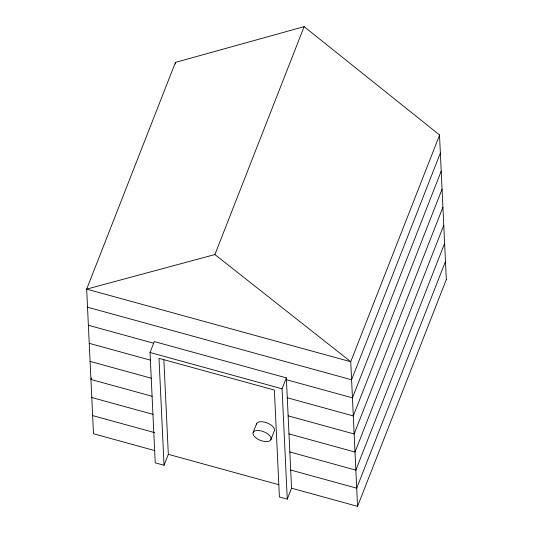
<?xml version="1.0" encoding="UTF-8"?>
<svg xmlns="http://www.w3.org/2000/svg" width="533" height="533" viewBox="0 0 533 533"><rect width="100%" height="100%" fill="white"/><g stroke="black" fill="none" stroke-linecap="round" stroke-linejoin="round"><path stroke-width="0.8" d="M163.864 359.848L168.321 454.329L164.044 465.256L155.23 462.831L150.026 352.5L154.303 341.58L286.341 377.87L291.544 488.201L357.563 506.35L350.741 361.727L439.612 135.016L304.13 26.65L175.437 62.394L86.672 289.133L93.495 433.755L154.737 450.592M91.536 377.91L90.93 379.463L152.178 396.299M214.899 254.561L350.741 361.727L86.672 289.133L214.899 254.561L304.13 26.65M253.202 432.336L256.626 423.575M164.044 465.256L159.001 358.343L274.368 390.056L279.405 496.969L287.267 499.128L282.064 388.797L286.341 377.87M270.851 439.725A9.581 4.65 21.4 0 0 259.451 430.584A9.581 4.65 21.4 0 0 255.773 437.78A9.581 4.65 21.4 0 0 270.851 439.725L274.282 430.97A9.581 4.65 21.4 0 0 266.407 422.669A9.581 4.65 21.4 0 0 256.38 424.774M287.267 499.128L291.544 488.201M440.358 153.051L351.593 379.789L87.525 307.201M441.211 171.12L352.446 397.858L286.428 379.709M442.064 189.182L353.299 415.92L287.28 397.771M442.916 207.25L354.145 433.989L288.133 415.84M443.769 225.312L354.998 452.051L288.986 433.902M444.622 243.381L355.851 470.119L289.832 451.971M445.468 261.443L356.704 488.181L290.685 470.033M357.563 506.35L446.321 279.512M88.378 325.263L153.597 343.192M150.026 352.5L282.064 388.797M89.231 343.332L150.473 360.168M90.077 361.394L151.325 378.23M91.783 397.525L153.031 414.361M92.635 415.593L154.677 432.643M168.321 454.329L278.879 484.724M439.505 134.989L446.328 279.612M175.437 62.394L175.517 64.033"/></g></svg>
